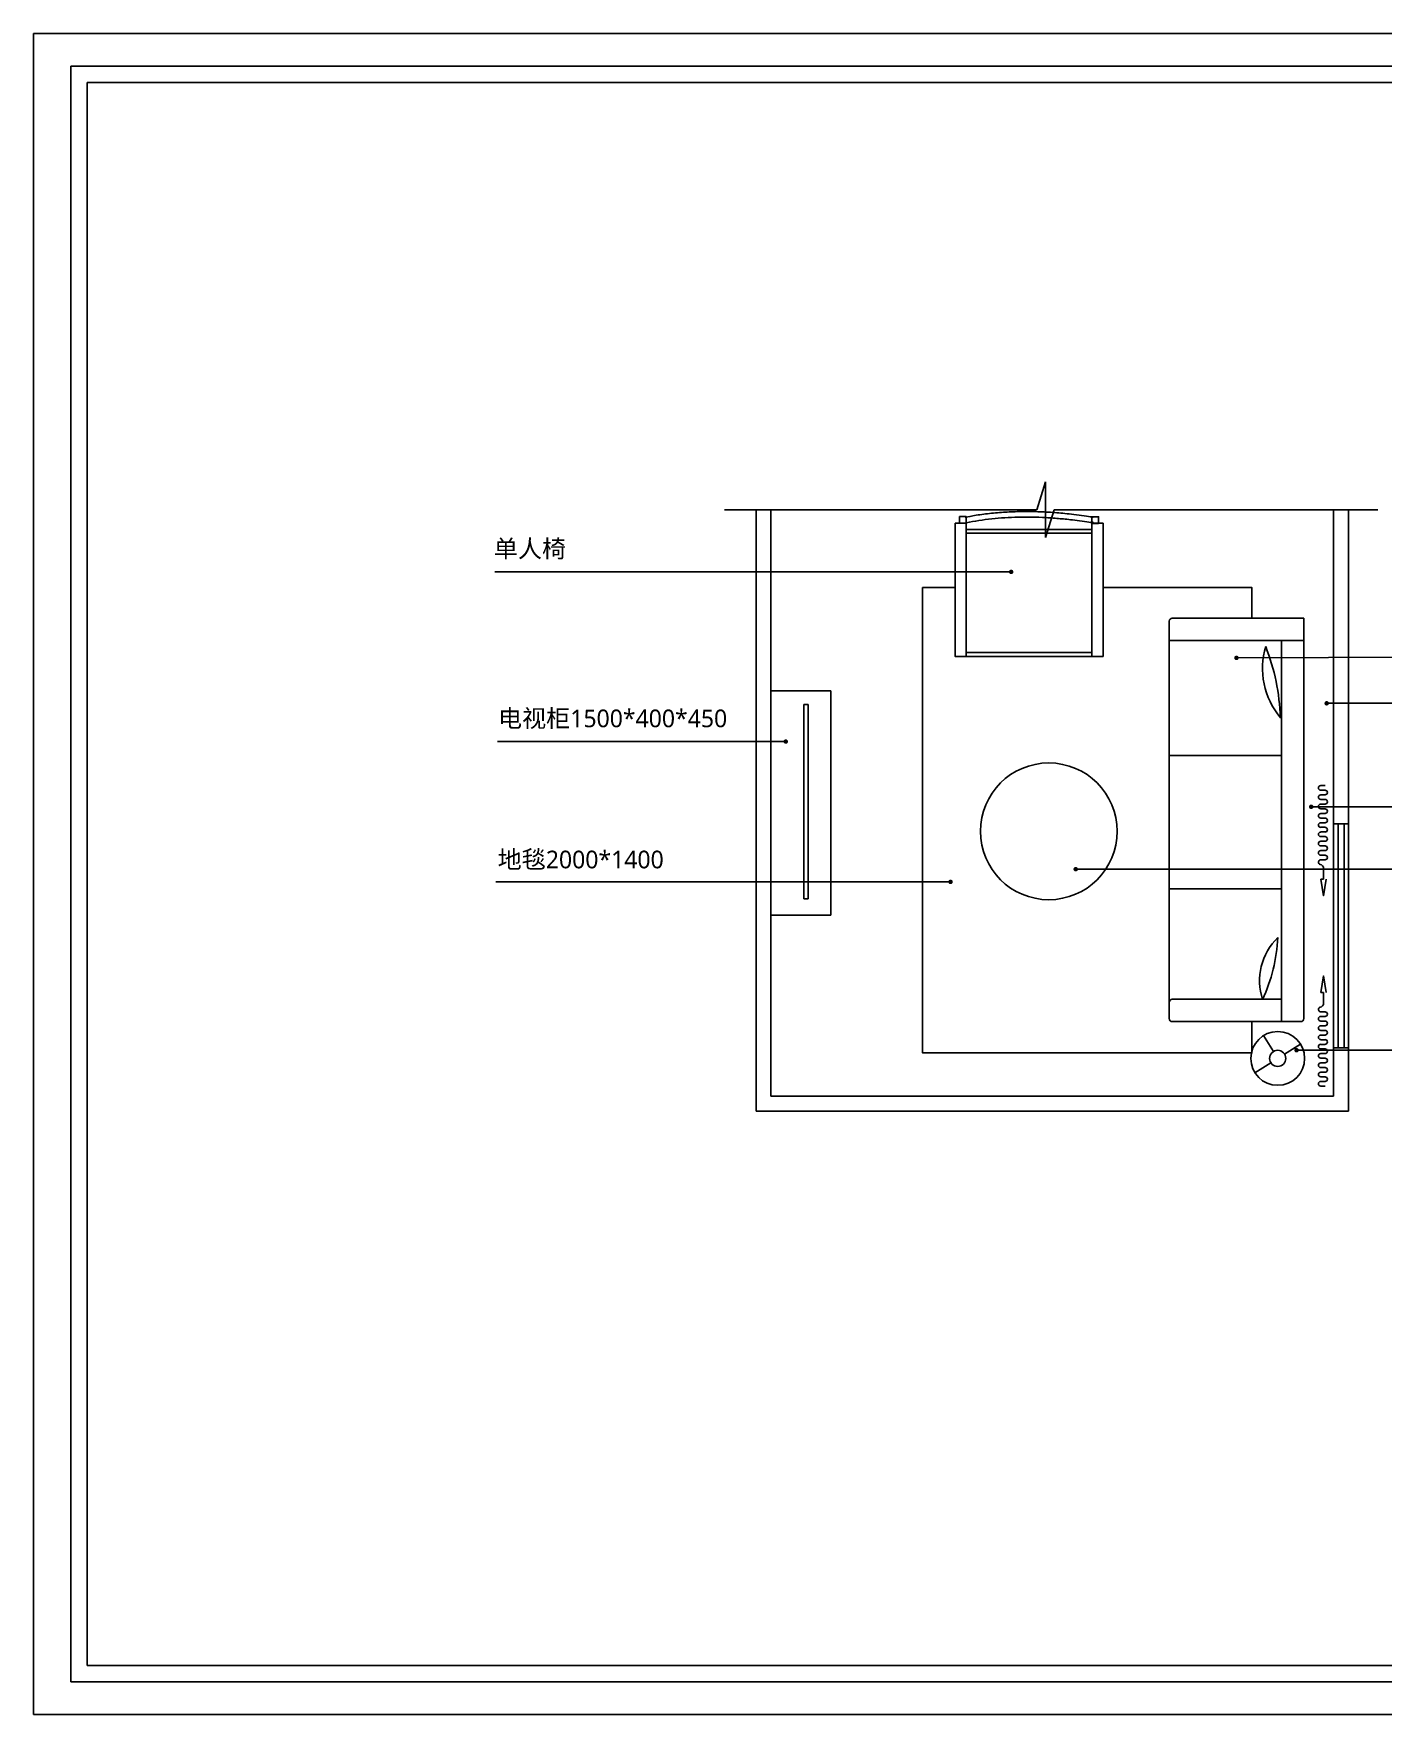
# Model space of a CAD drawing. Extents: x 96704 to 336282, y 34580 to 122302.
# Drawn here: x 254236 to 263266, y 111054 to 122302 of the extents above; entities that cross this region are included whole.
import ezdxf

# ---------------------------------------------------------------- set-up
doc = ezdxf.new("R2010")
doc.units = 0
doc.header["$LTSCALE"] = 1000
doc.header["$MEASUREMENT"] = 0
for name, color, linetype in [('A-rc 混凝土墙', 255, 'Continuous'), ('A-WINDOW-门窗', 153, 'Continuous'), ('PM-家具', 146, 'Continuous'), ('PUB_DIM', 3, 'Continuous'), ('PUB_TEXT', 7, 'Continuous'), ('WINDOW', 4, 'Continuous')]:
    doc.layers.add(name, color=color, linetype=linetype)
doc.styles.add('_TCH_DIM', font='SIMPLEX', dxfattribs={"bigfont": 'GBCBIG'})
doc.styles.get("Standard").update_dxf_attribs({"font": 'gbenor.shx', "bigfont": 'gbcbig.shx'})
doc.dimstyles.new('ISO-25', dxfattribs={"dimtxt": 2.5, "dimasz": 2.5, "dimexe": 1.25, "dimexo": 0.625, "dimtad": 1, "dimtxsty": 'Standard', "dimcen": 2.5, "dimadec": 0, "dimazin": 0, "dimtfac": 1, "dimtmove": 0, "dimatfit": 3, "dimfxl": 1, "dimarcsym": 0})

# ---------------------------------------------------------------- blocks, each defined once
blk = doc.blocks.new('图框2')
at = {"color": 251}
for p, q in [((25027, 17757), (372, 17757)), ((372, 17757), (372, 493)), ((372, 493), (25027, 493))]:
    blk.add_line(p, q, dxfattribs=at)
for p, q in [((24853, 17583), (546, 17583)), ((546, 667), (546, 17583)), ((546, 667), (24853, 667))]:
    blk.add_line(p, q)
blk.add_lwpolyline([(-25, 145), (25375, 145), (25375, 18105), (-25, 18105)], close=True)
blk = doc.blocks.new('wetghfwefw')
at = {"layer": 'A-WINDOW-门窗', "color": 9}
for p, q in [((10350, 3958), (10277, 3958)), ((10407, 3948), (10407, 3977)), ((10438, 3948), (10438, 3977)), ((10470, 3948), (10470, 3977)), ((10501, 3948), (10501, 3977)), ((10532, 3948), (10532, 3977)), ((10563, 3948), (10563, 3977)), ((10594, 3948), (10594, 3977)), ((10625, 3948), (10625, 3977)), ((10656, 3948), (10656, 3977)), ((10687, 3948), (10687, 3977)), ((10718, 3948), (10718, 3977)), ((10749, 3948), (10749, 3977)), ((10780, 3948), (10780, 3977)), ((10811, 3948), (10811, 3977)), ((10842, 3948), (10842, 3977)), ((10873, 3948), (10873, 3977)), ((10904, 3948), (10904, 3977))]:
    blk.add_line(p, q, dxfattribs=at)
for points in [[(10277, 3976), (10167, 3958), (10277, 3941)], [(10277, 3976), (10277, 3958)]]:
    blk.add_lwpolyline(points, dxfattribs=at)
for centre, radius, start, end in [((10350, 3985), 27, 270, 348.9905), ((10392, 3977), 15.5, 0, 168.9905), ((10423, 3948), 15.5, 180, 0), ((10454, 3977), 15.5, 0, 180), ((10485, 3948), 15.5, 180, 0), ((10516, 3977), 15.5, 0, 180), ((10547, 3948), 15.5, 180, 0), ((10578, 3977), 15.5, 0, 180), ((10609, 3948), 15.5, 180, 0), ((10640, 3977), 15.5, 0, 180), ((10671, 3948), 15.5, 180, 0), ((10702, 3977), 15.5, 0, 180), ((10733, 3948), 15.5, 180, 0), ((10765, 3977), 15.5, 0, 180), ((10796, 3948), 15.5, 180, 0), ((10827, 3977), 15.5, 0, 180), ((10858, 3948), 15.5, 180, 0), ((10889, 3977), 15.5, 0, 180)]:
    blk.add_arc(centre, radius, start, end, dxfattribs=at)
blk = doc.blocks.new('ewee')
at = {"layer": 'PM-家具'}
for p, q in [((217994, 81721), (217994, 82621)), ((218014, 82641), (218894, 82641)), ((218894, 82641), (218894, 79961)), ((217994, 82491), (218894, 82491)), ((218744, 79941), (218744, 82491)), ((217994, 79961), (217994, 81721)), ((217994, 81721), (218744, 81721)), ((218644, 80829), (217994, 80829)), ((218744, 80829), (218644, 80829)), ((218744, 80091), (218014, 80091)), ((217994, 79961), (217994, 80071)), ((218874, 79941), (218014, 79941)), ((218014, 79941), (218874, 79941))]:
    blk.add_line(p, q, dxfattribs=at)
for points in [[(218639, 82452, -0.083637), (218737, 81975, -0.251952)], [(218720, 80503, -0.095562), (218618, 80089, -0.287875)]]:
    blk.add_lwpolyline(points, format="xyb", close=True, dxfattribs=at)
for centre, start, end in [((218014, 82621), 90, 180), ((218014, 80071), 90, 180), ((218014, 79961), 180, 270), ((218014, 79961), 180, 270), ((218874, 79961), 270, 0)]:
    blk.add_arc(centre, 20, start, end, dxfattribs=at)
blk = doc.blocks.new('345668009')
for points in [[(-136082, -21578), (-136037, -21578), (-136037, -21623), (-136082, -21623)], [(-135197, -21579), (-135152, -21579), (-135152, -21624), (-135197, -21624)], [(-136112, -21623), (-136037, -21623), (-136037, -22514), (-136112, -22514)]]:
    blk.add_lwpolyline(points, close=True)
for points in [[(-135122, -22514), (-136037, -22514), (-136037, -21664)], [(-136037, -21664), (-135197, -21664), (-135197, -22516)], [(-135197, -22488), (-136037, -22488), (-136037, -21690)], [(-136037, -21690), (-135197, -21690), (-135197, -22516)], [(-135197, -22516), (-135197, -21623)], [(-135197, -21623), (-135122, -21623), (-135122, -22514)]]:
    blk.add_lwpolyline(points)
blk.add_open_spline([(-136037, -21619), (-135655, -21544), (-135197, -21619), (-135197, -21600), (-135197, -21581), (-135655, -21507), (-136037, -21581), (-136037, -21600), (-136037, -21618)], degree=2, knots=[0, 0, 0, 1, 1, 2, 2, 3, 3, 4, 4, 4])

msp = doc.modelspace()

# ---------------------------------------------------------------- linework, layer by layer
at = {"layer": 'A-rc 混凝土墙'}
for p, q in [((259069.3, 119115.7), (259069.3, 118976.1)), ((259169.3, 115189.7), (259169.3, 119115.7)), ((262933.9, 117013.8), (262933.9, 119115.7)), ((262933.9, 119115.7), (263033.9, 119115.7)), ((263033.9, 117013.8), (263033.9, 119115.7)), ((259069.3, 115089.7), (259069.3, 118976.1)), ((262933.9, 117013.8), (263033.9, 117013.8)), ((262933.9, 115513.8), (263033.9, 115513.8)), ((262933.9, 115513.8), (262933.9, 115189.7)), ((263033.9, 115513.8), (263033.9, 115089.7)), ((259169.3, 115189.7), (262933.9, 115189.7)), ((259069.3, 115089.7), (259359.9, 115089.7)), ((259359.9, 115089.7), (263033.9, 115089.7))]:
    msp.add_line(p, q, dxfattribs=at)
at = {"layer": 'A-WINDOW-门窗', "color": 9}
msp.add_line((259169.3, 117902.7), (259169.3, 116402.7), dxfattribs=at)
at = {"layer": 'PM-家具'}
for p, q in [((259569.3, 117902.7), (259169.3, 117902.7)), ((259569.3, 116402.7), (259569.3, 117902.7)), ((259388.6, 117811), (259388.6, 116511)), ((259418.6, 117811), (259388.6, 117811)), ((259418.6, 116511), (259418.6, 117811)), ((259388.6, 116511), (259418.6, 116511)), ((259169.3, 116402.7), (259569.3, 116402.7))]:
    msp.add_line(p, q, dxfattribs=at)
for points in [[(262386.9, 115689.7), (262386.9, 115480.6), (260183.3, 115480.6), (260183.3, 118594.7), (260400.6, 118594.7)], [(261390.6, 118594.7), (262386.9, 118594.7), (262386.9, 118389.7)]]:
    msp.add_lwpolyline(points, dxfattribs=at)
at = {"layer": 'PM-家具', "color": 250}
for points in [[(262530.7, 115489.3), (262463.9, 115596.1)], [(262605.2, 115472.3), (262712, 115539.1)], [(262513.7, 115414.9), (262406.9, 115348)]]:
    msp.add_lwpolyline(points, dxfattribs=at)
at = {"layer": 'PM-家具'}
for centre, radius in [((261028.1, 116963.1), 457.5), ((262559.5, 115443.6), 180)]:
    msp.add_circle(centre, radius, dxfattribs=at)
at = {"layer": 'PM-家具', "color": 250}
msp.add_circle((262559.5, 115443.6), 54, dxfattribs=at)
at = {"layer": 'PUB_DIM'}
for p, q in [((261005.4, 119302), (260947.4, 119115.7)), ((261005.4, 119302), (261005.4, 118929.4)), ((260947.4, 119115.7), (258858.7, 119115.7)), ((261005.4, 118929.4), (261063.4, 119115.7)), ((263229.2, 119115.7), (261063.4, 119115.7))]:
    msp.add_line(p, q, dxfattribs=at)
at = {"layer": 'WINDOW'}
for p, q in [((262933.9, 115513.8), (262933.9, 117013.8)), ((262963.9, 115513.8), (262963.9, 117013.8)), ((263003.9, 115513.8), (263003.9, 117013.8)), ((263033.9, 115513.8), (263033.9, 117013.8))]:
    msp.add_line(p, q, dxfattribs=at)

# ---------------------------------------------------------------- block references
at = {"xscale": 0.6263055771723246, "yscale": 0.6263055771723246, "zscale": 0.6263055771723246}
msp.add_blockref('图框2', (254251.6, 110962.4), dxfattribs=at)
msp.add_blockref('ewee', (43840.3, 35748.7))
at = {"rotation": 90}
msp.add_blockref('wetghfwefw', (266824.4, 106364.9), dxfattribs=at)
at = {"xscale": -1, "rotation": 90}
msp.add_blockref('wetghfwefw', (266824.4, 126162.6), dxfattribs=at)
at = {"layer": 'PM-家具'}
msp.add_blockref('345668009', (396512.7, 140647.5), dxfattribs=at)

# ---------------------------------------------------------------- texts
at = {"layer": 'PUB_TEXT', "char_height": 118.156, "width": 2014.837, "attachment_point": 1, "style": '_TCH_DIM'}
for s, insert in [('{\\fMicrosoft YaHei|b0|i0|c134|p34;单人椅}', (257314.9, 118913.7, 0)), ('{\\fMicrosoft YaHei|b0|i0|c134|p34;电视柜1500*400*450}', (257342.8, 117778, 0)), ('{\\fMicrosoft YaHei|b0|i0|c134|p34;地毯2000*1400}', (257340.4, 116833.7, 0))]:
    msp.add_mtext(s, dxfattribs=dict(at, insert=insert))

# ---------------------------------------------------------------- leaders
at = {"layer": 'PUB_DIM'}
for points in [[(260776.1, 118699.3, 0), (257322.2, 118699.3, 0)], [(262283.5, 118123.6, 0), (265070.1, 118135.7, 0)], [(262887.3, 117819.9), (265070.1, 117819.9)], [(259267.9, 117563.9, 0), (257340.1, 117563.9, 0)], [(262783.9, 117127.4, 0), (265070.1, 117127.4, 0)], [(261208, 116709.8, 0), (265070.1, 116709.8, 0)], [(260370.4, 116625, 0), (257327.7, 116625, 0)], [(262685.7, 115498.2, 0), (265070.1, 115498.2, 0)]]:
    msp.add_leader(points, dimstyle='ISO-25', override={"dimscale": 0, "dimasz": 120, "dimtad": 0, "dimldrblk": 'DotSmall', "dimfxl": 100, "dimfxlon": 1, "dimarcsym": 1}, dxfattribs=at)

doc.saveas('drawing.dxf')
